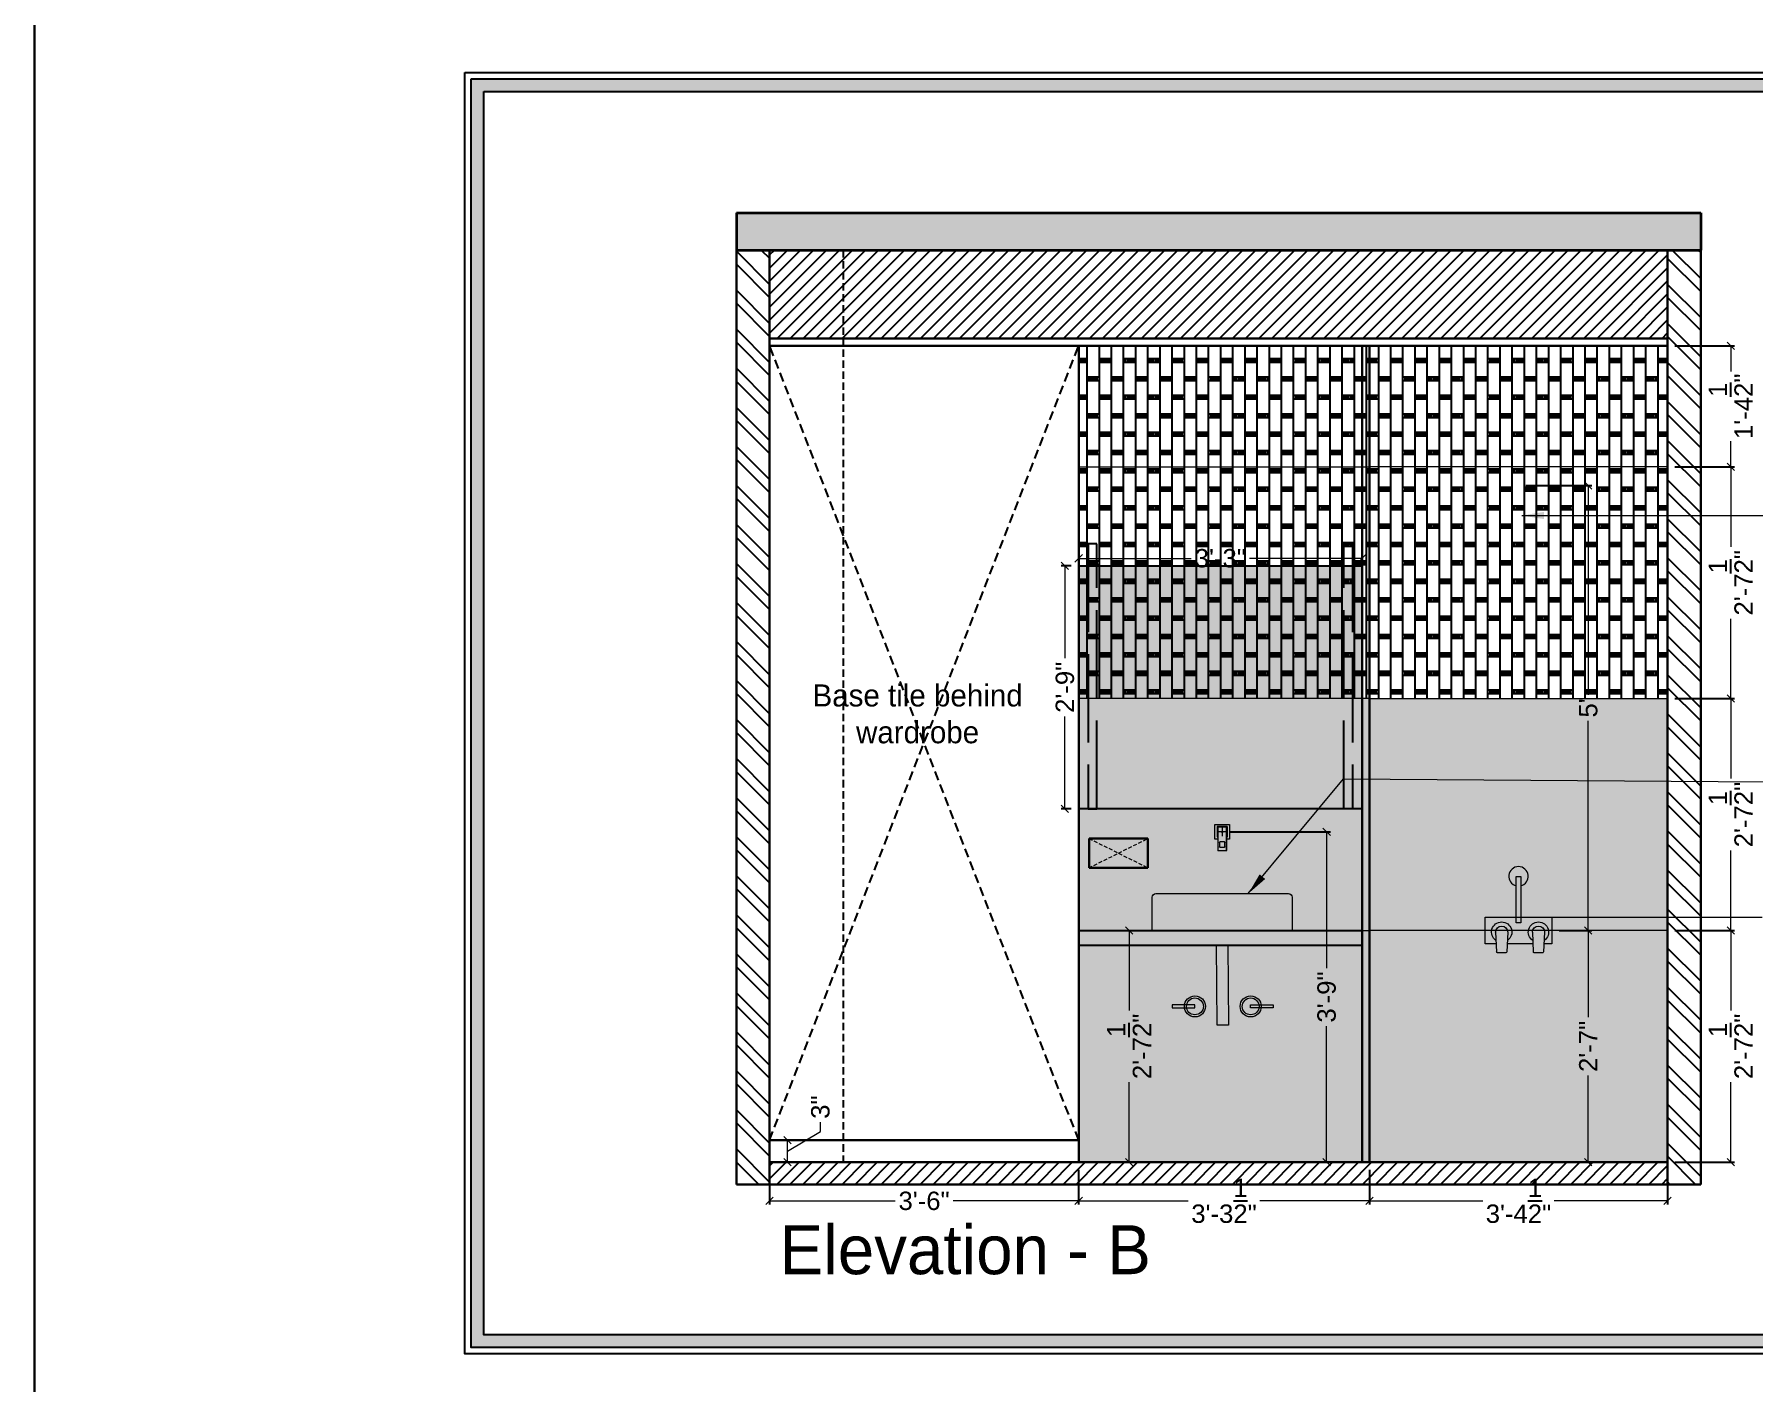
# Model space of a CAD drawing. Header units: millimetres. Extents: x 56222 to 3066687, y -650199 to -121287.
# Drawn here: x 150163.9 to 150397.5, y -183425.8 to -183242.7 of the extents above; entities that cross this region are included whole.
import ezdxf

# ---------------------------------------------------------------- set-up
doc = ezdxf.new("R2010")
doc.units = ezdxf.units.MM
doc.header["$MEASUREMENT"] = 0
doc.header["$PDMODE"] = 35
for name, pattern in [('ACAD_ISO02W100', [15, 12, -3]), ('DASHED', [0.75, 0.5, -0.25]), ('DASHED2', [0.375, 0.25, -0.125]), ('DASHEDX2', [1.5, 1, -0.5])]:
    doc.linetypes.add(name, pattern=pattern)
doc.layers.get('Defpoints').update_dxf_attribs({"color": 220})
doc.layers.add('AR HATCH-7', color=7, linetype='Continuous')
doc.layers.add('str coll', color=6, linetype='Continuous')
for name, color, linetype, lineweight in [('dim05', 1, 'Continuous', 13), ('Flooring', 253, 'Continuous', 30), ('FUR', 250, 'Continuous', 0), ('FURNITURE', 32, 'Continuous', 9), ('HACHA', 253, 'Continuous', 5), ('INT-MISCELLENOUS', 250, 'Continuous', 0), ('NAME PLATE', 7, 'Continuous', 25), ('sec. mark', 5, 'Continuous', 25), ('SECOND FLOOR ( PLine )', 7, 'Continuous', 30), ('UTILITY', 48, 'Continuous', 9), ('wall', 7, 'Continuous', 30), ('XX~SLAB ( BEAM )~ ( DIM )', 7, 'Continuous', 9), ('XX~STR BEAM', 5, 'ACAD_ISO02W100', 9)]:
    doc.layers.add(name, color=color, linetype=linetype, lineweight=lineweight)
doc.layers.add('hatch', color=253, linetype='Continuous', lineweight=0, transparency=0.4)
doc.styles.add('Arial', font='arial.ttf')
doc.styles.add('DATE', font='swissc.ttf', dxfattribs={"height": 6.75})
doc.styles.get("Standard").update_dxf_attribs({"font": 'arial.ttf', "height": 6})
doc.dimstyles.new('ISO-25', dxfattribs={"dimtxt": 2.5, "dimasz": 1, "dimexe": 0.5, "dimexo": 1, "dimtad": 0, "dimdec": 1, "dimlunit": 4, "dimtxsty": 'Standard', "dimblk": 'OBLIQUE', "dimcen": 2.5, "dimclrd": 1, "dimclre": 1, "dimclrt": 5, "dimadec": 0, "dimazin": 0, "dimtfac": 1, "dimtdec": 1, "dimtmove": 0, "dimatfit": 3, "dimfxl": 1, "dimlwd": -1, "dimarcsym": 0})
pattern_1 = [(135, (1033.0866, 1866.2617), (-2.65165043, -2.65165043), []), (135, (1033.0866, 1868.0294), (-2.65165043, -2.65165043), [])]
pattern_2 = [(45, (1033.0866, 1866.2617), (-0.8838834765, 0.8838834765), [])]

# ---------------------------------------------------------------- blocks, each defined once
blk = doc.blocks.new('28')
at = {"layer": 'INT-MISCELLENOUS'}
for p, q in [((2733.9, 15158.2), (2733.9, 15225.2)), ((2734.4, 15225.7), (2801.4, 15225.7)), ((2744.3, 15214.9), (2744.3, 15168.6)), ((2744.3, 15213.6), (2744.3, 15169.9)), ((2744.5, 15213.6), (2744.5, 15169.9)), ((2791.1, 15215.4), (2744.8, 15215.4)), ((2746.2, 15213), (2745, 15190.5)), ((2745, 15190.5), (2745, 15169.3)), ((2745.5, 15168.8), (2745.5, 15168.8)), ((2745.5, 15168.8), (2747.3, 15168.8)), ((2789.8, 15215.3), (2746.1, 15215.3)), ((2789.8, 15215.1), (2746.1, 15215.1)), ((2746.1, 15168.3), (2747.3, 15168.3)), ((2746.1, 15168.1), (2747.3, 15168.1)), ((2746.2, 15213), (2747.5, 15211.6)), ((2789.1, 15213.5), (2746.7, 15213.5)), ((2747.5, 15211.6), (2747.5, 15104.8)), ((2787.9, 15191.7), (2747.9, 15191.7)), ((2762.9, 15191.7), (2772.9, 15191.7)), ((2767.9, 15211.7), (2767.9, 15171.7)), ((2788.3, 15211.6), (2789.6, 15213)), ((2788.3, 15104.8), (2788.3, 15211.6)), ((2788.6, 15168.8), (2790.4, 15168.8)), ((2788.6, 15168.3), (2789.8, 15168.3)), ((2788.6, 15168.1), (2791.1, 15168.1)), ((2788.6, 15168.1), (2789.8, 15168.1)), ((2790.9, 15190.5), (2789.6, 15213)), ((2790.4, 15168.8), (2790.4, 15168.8)), ((2790.9, 15169.3), (2790.9, 15190.5)), ((2791.3, 15169.9), (2791.3, 15213.6)), ((2791.5, 15169.9), (2791.5, 15213.6)), ((2791.6, 15168.6), (2791.6, 15214.9)), ((2801.9, 15225.2), (2801.9, 15158.2)), ((2747.3, 15157.7), (2734.4, 15157.7)), ((2747.3, 15166.5), (2747.3, 15104.8)), ((2748, 15104.3), (2747.8, 15104.3)), ((2787.8, 15104.3), (2748, 15104.3)), ((2755.7, 15142.8), (2755.7, 15122.3)), ((2778.2, 15144.8), (2757.7, 15144.8)), ((2757.7, 15120.3), (2778.2, 15120.3)), ((2780.2, 15122.3), (2780.2, 15142.8)), ((2788, 15104.3), (2787.8, 15104.3)), ((2788.5, 15104.8), (2788.5, 15166.5)), ((2801.4, 15157.7), (2788.5, 15157.7))]:
    blk.add_line(p, q, dxfattribs=at)
for centre, radius, start, end in [((2734.4, 15225.2), 0.5, 90, 180), ((2744.8, 15214.9), 0.5, 90, 180), ((2746.1, 15213.6), 1.75, 90, 180), ((2746.1, 15169.9), 1.75, 180, 270), ((2744.8, 15168.6), 0.5, 180, 270), ((2746.1, 15213.6), 1.54, 90, 180), ((2746.1, 15169.9), 1.54, 180, 270), ((2745.5, 15190.5), 0.5, 176.87092, 180.00007), ((2745.5, 15169.3), 0.5, 180.00007, 270), ((2746.7, 15213), 0.5, 90, 176.87092), ((2789.1, 15213), 0.5, 3.12908, 90), ((2789.8, 15213.6), 1.75, 0, 90), ((2789.8, 15213.6), 1.54, 0, 90), ((2789.8, 15169.9), 1.75, 270, 0), ((2789.8, 15169.9), 1.54, 270, 0), ((2790.4, 15169.3), 0.5, 270, 359.99993), ((2790.4, 15190.5), 0.5, 0, 3.12908), ((2791.1, 15214.9), 0.5, 0, 90), ((2791.1, 15168.6), 0.5, 270, 0), ((2801.4, 15225.2), 0.5, 0, 90), ((2734.4, 15158.2), 0.5, 180, 270), ((2747.8, 15104.8), 0.5, 180, 270), ((2788, 15104.8), 0.5, 270, 0), ((2801.4, 15158.2), 0.5, 270, 0)]:
    blk.add_arc(centre, radius, start, end, dxfattribs=at)
blk.add_ellipse((2788.9, 15166.5), major_axis=(0, -3.5), ratio=0.087489, start_param=4.267199, end_param=4.712542, dxfattribs=at)
for points, knots in [([(2747.3, 15169.3), (2747.3, 15169.3), (2747.3, 15169.2), (2747.3, 15168.8), (2747.3, 15168.3), (2747.3, 15167.5), (2747.3, 15166.8), (2747.3, 15166.5)], [0.1341546, 0.1341546, 0.1341546, 0.1341546, 0.2729105, 0.4084535, 0.5742392, 0.7712264, 1, 1, 1, 1]), ([(2788.6, 15167.9), (2788.6, 15167.9), (2788.6, 15168.2), (2788.6, 15168.6), (2788.6, 15169), (2788.7, 15169.3), (2788.7, 15169.4), (2788.7, 15169.5)], [0, 0, 0, 0, 0.01693, 0.2332864, 0.4356781, 0.6238469, 0.7791071, 0.7791071, 0.7791071, 0.7791071]), ([(2755.7, 15142.8), (2755.7, 15143.1), (2755.8, 15143.6), (2756.3, 15144.3), (2756.9, 15144.7), (2757.4, 15144.8), (2757.7, 15144.8)], [0, 0, 0, 0, 0.263778, 0.516477, 0.767899, 1, 1, 1, 1]), ([(2757.7, 15120.3), (2757.4, 15120.3), (2756.8, 15120.4), (2756.2, 15120.9), (2755.8, 15121.5), (2755.7, 15122.1), (2755.7, 15122.3)], [0, 0, 0, 0, 0.263778, 0.516477, 0.767899, 1, 1, 1, 1]), ([(2778.2, 15144.8), (2778.4, 15144.8), (2779, 15144.7), (2779.7, 15144.2), (2780.1, 15143.5), (2780.2, 15143), (2780.2, 15142.8)], [0, 0, 0, 0, 0.263778, 0.516477, 0.767899, 1, 1, 1, 1]), ([(2780.2, 15122.3), (2780.2, 15122), (2780.1, 15121.5), (2779.6, 15120.8), (2778.9, 15120.4), (2778.4, 15120.3), (2778.2, 15120.3)], [0, 0, 0, 0, 0.263778, 0.516477, 0.767899, 1, 1, 1, 1])]:
    blk.add_open_spline(points, degree=3, knots=knots, dxfattribs=at)
blk = doc.blocks.new('404COK-E')
for p, q in [((0.82, 0, 1), (0.7, -2.68, 1)), ((-0.82, 0, 1), (-0.7, -2.68, 1)), ((-0.57, -2.8, 1), (0.57, -2.8, 1))]:
    blk.add_line(p, q)
for centre, radius, start, end in [((0, 0, 1), 1.38, 304.096, 235.904), ((0, 0, 1), 0.824, 0, 180), ((-0.57, -2.68, 1), 0.125, 180, 270), ((0.57, -2.68, 1), 0.125, 270, 0)]:
    blk.add_arc(centre, radius, start, end)
blk = doc.blocks.new('_Oblique')
at = {"layer": 'wall', "color": 0, "lineweight": -2}
blk.add_line((-0.5, -0.5), (0.5, 0.5), dxfattribs=at)
blk = doc.blocks.new('*D1372')
at = {"layer": 'Defpoints', "color": 0, "lineweight": 25, "transparency": 16777216}
for p in [(150309.4, -183364.4, -0.13), (150312.63, -183364.4), (150309.4, -183395.9)]:
    blk.add_point(p, dxfattribs=at)
at = {"layer": 'dim05', "color": 1, "linetype": 'Continuous', "lineweight": -2, "transparency": 16777216}
for p, q in [((150310.4, -183364.4), (150313.13, -183364.4)), ((150310.4, -183395.9), (150313.13, -183395.9))]:
    blk.add_line(p, q, dxfattribs=at)
at = {"layer": 'dim05', "color": 1, "linetype": 'Continuous', "transparency": 16777216}
for p, q in [((150312.63, -183364.4), (150312.63, -183375.27)), ((150312.63, -183395.9), (150312.63, -183385.03))]:
    blk.add_line(p, q, dxfattribs=at)
at = {"layer": 'dim05', "color": 1, "transparency": 16777216}
for p, rotation in [((150312.63, -183364.4), 90), ((150312.63, -183395.9), 270)]:
    blk.add_blockref('_Oblique', p, dxfattribs=dict(at, rotation=rotation))
at = {"layer": 'dim05', "color": 5, "lineweight": 25, "transparency": 16777216, "insert": (150312.63, -183380.15), "char_height": 2.5, "attachment_point": 5, "rotation": 90, "style": 'Arial'}
blk.add_mtext('2\'-7{\\H1x;\\S1/2;}"', dxfattribs=at)
blk = doc.blocks.new('*D1373')
at = {"layer": 'Defpoints', "color": 0, "lineweight": 25, "transparency": 16777216}
for p in [(150325.28, -183350.99, -0.13), (150325.53, -183395.9, -0.13), (150339.47, -183395.9)]:
    blk.add_point(p, dxfattribs=at)
at = {"layer": 'dim05', "color": 1, "linetype": 'Continuous', "lineweight": -2, "transparency": 16777216}
for p, q in [((150326.28, -183350.99), (150339.97, -183350.99)), ((150326.53, -183395.9), (150339.97, -183395.9))]:
    blk.add_line(p, q, dxfattribs=at)
at = {"layer": 'dim05', "color": 1, "linetype": 'Continuous', "transparency": 16777216}
for p, q in [((150339.47, -183350.99), (150339.47, -183369.5)), ((150339.47, -183395.9), (150339.47, -183377.39))]:
    blk.add_line(p, q, dxfattribs=at)
at = {"layer": 'dim05', "color": 1, "transparency": 16777216}
for p, rotation in [((150339.47, -183350.99), 90), ((150339.47, -183395.9), 270)]:
    blk.add_blockref('_Oblique', p, dxfattribs=dict(at, rotation=rotation))
at = {"layer": 'dim05', "color": 5, "lineweight": 25, "transparency": 16777216, "insert": (150339.47, -183373.44), "char_height": 2.5, "attachment_point": 5, "rotation": 90, "style": 'Arial'}
blk.add_mtext('3\'-9"', dxfattribs=at)
blk = doc.blocks.new('*D1374')
at = {"layer": 'Defpoints', "color": 0, "lineweight": 25, "transparency": 16777216}
for p in [(150370.06, -183364.4, -0.19), (150370.06, -183395.9, -0.13), (150375.01, -183395.9)]:
    blk.add_point(p, dxfattribs=at)
at = {"layer": 'dim05', "color": 1, "linetype": 'Continuous', "lineweight": -2, "transparency": 16777216}
for p, q in [((150371.06, -183364.4), (150375.51, -183364.4)), ((150371.06, -183395.9), (150375.51, -183395.9))]:
    blk.add_line(p, q, dxfattribs=at)
at = {"layer": 'dim05', "color": 1, "linetype": 'Continuous', "transparency": 16777216}
for p, q in [((150375.01, -183364.4), (150375.01, -183376.18)), ((150375.01, -183395.9), (150375.01, -183384.12))]:
    blk.add_line(p, q, dxfattribs=at)
at = {"layer": 'dim05', "color": 1, "transparency": 16777216}
for p, rotation in [((150375.01, -183364.4), 90), ((150375.01, -183395.9), 270)]:
    blk.add_blockref('_Oblique', p, dxfattribs=dict(at, rotation=rotation))
at = {"layer": 'dim05', "color": 5, "lineweight": 25, "transparency": 16777216, "insert": (150375.01, -183380.15), "char_height": 2.5, "attachment_point": 5, "rotation": 90, "style": 'Arial'}
blk.add_mtext('2\'-7"', dxfattribs=at)
blk = doc.blocks.new('*D1375')
at = {"layer": 'Defpoints', "color": 0, "lineweight": 25, "transparency": 16777216}
for p in [(150365.53, -183303.94, -0.19), (150375.01, -183303.94), (150370.06, -183364.4, -0.19)]:
    blk.add_point(p, dxfattribs=at)
at = {"layer": 'dim05', "color": 1, "linetype": 'Continuous', "lineweight": -2, "transparency": 16777216}
for p, q in [((150366.53, -183303.94), (150375.51, -183303.94)), ((150371.06, -183364.4), (150375.51, -183364.4))]:
    blk.add_line(p, q, dxfattribs=at)
at = {"layer": 'dim05', "color": 1, "linetype": 'Continuous', "transparency": 16777216}
for p, q in [((150375.01, -183303.94), (150375.01, -183332.39)), ((150375.01, -183364.4), (150375.01, -183335.94))]:
    blk.add_line(p, q, dxfattribs=at)
at = {"layer": 'dim05', "color": 1, "transparency": 16777216}
for p, rotation in [((150375.01, -183303.94), 90), ((150375.01, -183364.4), 270)]:
    blk.add_blockref('_Oblique', p, dxfattribs=dict(at, rotation=rotation))
at = {"layer": 'dim05', "color": 5, "lineweight": 25, "transparency": 16777216, "insert": (150375.01, -183334.17), "char_height": 2.5, "attachment_point": 5, "rotation": 90, "style": 'Arial'}
blk.add_mtext("5'", dxfattribs=at)
blk = doc.blocks.new('*D1376')
at = {"layer": 'Defpoints', "color": 0, "lineweight": 25, "transparency": 16777216}
for p in [(150263.78, -183395.9), (150305.78, -183395.9, -0.13), (150305.78, -183401.15)]:
    blk.add_point(p, dxfattribs=at)
at = {"layer": 'dim05', "color": 1, "linetype": 'Continuous', "lineweight": -2, "transparency": 16777216}
for p, q in [((150263.78, -183396.9), (150263.78, -183401.65)), ((150305.78, -183396.9), (150305.78, -183401.65))]:
    blk.add_line(p, q, dxfattribs=at)
at = {"layer": 'dim05', "color": 1, "linetype": 'Continuous', "transparency": 16777216}
for p, q in [((150263.78, -183401.15), (150280.83, -183401.15)), ((150305.78, -183401.15), (150288.73, -183401.15))]:
    blk.add_line(p, q, dxfattribs=at)
at = {"layer": 'dim05', "color": 1, "transparency": 16777216, "rotation": 180}
blk.add_blockref('_Oblique', (150263.78, -183401.15), dxfattribs=at)
at = {"layer": 'dim05', "color": 1, "transparency": 16777216}
blk.add_blockref('_Oblique', (150305.78, -183401.15), dxfattribs=at)
at = {"layer": 'dim05', "color": 5, "lineweight": 25, "transparency": 16777216, "insert": (150284.78, -183401.15), "char_height": 2.5, "attachment_point": 5, "style": 'Arial'}
blk.add_mtext('3\'-6"', dxfattribs=at)
blk = doc.blocks.new('*D1377')
at = {"layer": 'Defpoints', "color": 0, "lineweight": 25, "transparency": 16777216}
for p in [(150305.78, -183395.9, -0.13), (150345.28, -183395.9, -0.13), (150345.28, -183401.15)]:
    blk.add_point(p, dxfattribs=at)
at = {"layer": 'dim05', "color": 1, "linetype": 'Continuous', "lineweight": -2, "transparency": 16777216}
for p, q in [((150305.78, -183396.9), (150305.78, -183401.65)), ((150345.28, -183396.9), (150345.28, -183401.65))]:
    blk.add_line(p, q, dxfattribs=at)
at = {"layer": 'dim05', "color": 1, "linetype": 'Continuous', "transparency": 16777216}
for p, q in [((150305.78, -183401.15), (150320.67, -183401.15)), ((150345.28, -183401.15), (150330.39, -183401.15))]:
    blk.add_line(p, q, dxfattribs=at)
at = {"layer": 'dim05', "color": 1, "transparency": 16777216, "rotation": 180}
blk.add_blockref('_Oblique', (150305.78, -183401.15), dxfattribs=at)
at = {"layer": 'dim05', "color": 1, "transparency": 16777216}
blk.add_blockref('_Oblique', (150345.28, -183401.15), dxfattribs=at)
at = {"layer": 'dim05', "color": 5, "lineweight": 25, "transparency": 16777216, "insert": (150325.53, -183401.15), "char_height": 2.5, "attachment_point": 5, "style": 'Arial'}
blk.add_mtext('3\'-3{\\H1x;\\S1/2;}"', dxfattribs=at)
blk = doc.blocks.new('*D1367')
at = {"layer": 'Defpoints', "color": 0, "lineweight": 25, "transparency": 16777216}
for p in [(150345.28, -183395.9, -0.13), (150385.78, -183395.9, -0.25), (150385.78, -183401.15)]:
    blk.add_point(p, dxfattribs=at)
at = {"layer": 'dim05', "color": 1, "linetype": 'Continuous', "lineweight": -2, "transparency": 16777216}
for p, q in [((150345.28, -183396.9), (150345.28, -183401.65)), ((150385.78, -183396.9), (150385.78, -183401.65))]:
    blk.add_line(p, q, dxfattribs=at)
at = {"layer": 'dim05', "color": 1, "linetype": 'Continuous', "transparency": 16777216}
for p, q in [((150345.28, -183401.15), (150360.67, -183401.15)), ((150385.78, -183401.15), (150370.39, -183401.15))]:
    blk.add_line(p, q, dxfattribs=at)
at = {"layer": 'dim05', "color": 1, "transparency": 16777216, "rotation": 180}
blk.add_blockref('_Oblique', (150345.28, -183401.15), dxfattribs=at)
at = {"layer": 'dim05', "color": 1, "transparency": 16777216}
blk.add_blockref('_Oblique', (150385.78, -183401.15), dxfattribs=at)
at = {"layer": 'dim05', "color": 5, "lineweight": 25, "transparency": 16777216, "insert": (150365.53, -183401.15), "char_height": 2.5, "attachment_point": 5, "style": 'Arial'}
blk.add_mtext('3\'-4{\\H1x;\\S1/2;}"', dxfattribs=at)
blk = doc.blocks.new('*D1368')
at = {"layer": 'Defpoints', "color": 0, "lineweight": 25, "transparency": 16777216}
for p in [(150385.78, -183364.4, -0.13), (150394.36, -183364.4), (150385.78, -183395.9)]:
    blk.add_point(p, dxfattribs=at)
at = {"layer": 'dim05', "color": 1, "linetype": 'Continuous', "lineweight": -2, "transparency": 16777216}
for p, q in [((150386.78, -183364.4), (150394.86, -183364.4)), ((150386.78, -183395.9), (150394.86, -183395.9))]:
    blk.add_line(p, q, dxfattribs=at)
at = {"layer": 'dim05', "color": 1, "linetype": 'Continuous', "transparency": 16777216}
for p, q in [((150394.36, -183364.4), (150394.36, -183375.27)), ((150394.36, -183395.9), (150394.36, -183385.03))]:
    blk.add_line(p, q, dxfattribs=at)
at = {"layer": 'dim05', "color": 1, "transparency": 16777216}
for p, rotation in [((150394.36, -183364.4), 90), ((150394.36, -183395.9), 270)]:
    blk.add_blockref('_Oblique', p, dxfattribs=dict(at, rotation=rotation))
at = {"layer": 'dim05', "color": 5, "lineweight": 25, "transparency": 16777216, "insert": (150394.36, -183380.15), "char_height": 2.5, "attachment_point": 5, "rotation": 90, "style": 'Arial'}
blk.add_mtext('2\'-7{\\H1x;\\S1/2;}"', dxfattribs=at)
blk = doc.blocks.new('*D1369')
at = {"layer": 'Defpoints', "color": 0, "lineweight": 25, "transparency": 16777216}
for p in [(150385.78, -183332.9, -0.13), (150394.36, -183332.9), (150385.78, -183364.4)]:
    blk.add_point(p, dxfattribs=at)
at = {"layer": 'dim05', "color": 1, "linetype": 'Continuous', "lineweight": -2, "transparency": 16777216}
for p, q in [((150386.78, -183332.9), (150394.86, -183332.9)), ((150386.78, -183364.4), (150394.86, -183364.4))]:
    blk.add_line(p, q, dxfattribs=at)
at = {"layer": 'dim05', "color": 1, "linetype": 'Continuous', "transparency": 16777216}
for p, q in [((150394.36, -183332.9), (150394.36, -183343.77)), ((150394.36, -183364.4), (150394.36, -183353.53))]:
    blk.add_line(p, q, dxfattribs=at)
at = {"layer": 'dim05', "color": 1, "transparency": 16777216}
for p, rotation in [((150394.36, -183332.9), 90), ((150394.36, -183364.4), 270)]:
    blk.add_blockref('_Oblique', p, dxfattribs=dict(at, rotation=rotation))
at = {"layer": 'dim05', "color": 5, "lineweight": 25, "transparency": 16777216, "insert": (150394.36, -183348.65), "char_height": 2.5, "attachment_point": 5, "rotation": 90, "style": 'Arial'}
blk.add_mtext('2\'-7{\\H1x;\\S1/2;}"', dxfattribs=at)
blk = doc.blocks.new('*D1370')
at = {"layer": 'Defpoints', "color": 0, "lineweight": 25, "transparency": 16777216}
for p in [(150385.78, -183301.41, -0.13), (150394.36, -183301.41), (150385.78, -183332.9)]:
    blk.add_point(p, dxfattribs=at)
at = {"layer": 'dim05', "color": 1, "linetype": 'Continuous', "lineweight": -2, "transparency": 16777216}
for p, q in [((150386.78, -183301.41), (150394.86, -183301.41)), ((150386.78, -183332.9), (150394.86, -183332.9))]:
    blk.add_line(p, q, dxfattribs=at)
at = {"layer": 'dim05', "color": 1, "linetype": 'Continuous', "transparency": 16777216}
for p, q in [((150394.36, -183301.41), (150394.36, -183312.27)), ((150394.36, -183332.9), (150394.36, -183322.04))]:
    blk.add_line(p, q, dxfattribs=at)
at = {"layer": 'dim05', "color": 1, "transparency": 16777216}
for p, rotation in [((150394.36, -183301.41), 90), ((150394.36, -183332.9), 270)]:
    blk.add_blockref('_Oblique', p, dxfattribs=dict(at, rotation=rotation))
at = {"layer": 'dim05', "color": 5, "lineweight": 25, "transparency": 16777216, "insert": (150394.36, -183317.16), "char_height": 2.5, "attachment_point": 5, "rotation": 90, "style": 'Arial'}
blk.add_mtext('2\'-7{\\H1x;\\S1/2;}"', dxfattribs=at)
blk = doc.blocks.new('*D1371')
at = {"layer": 'Defpoints', "color": 0, "lineweight": 25, "transparency": 16777216}
for p in [(150385.78, -183284.96), (150394.36, -183284.96), (150385.78, -183301.41)]:
    blk.add_point(p, dxfattribs=at)
at = {"layer": 'dim05', "color": 1, "linetype": 'Continuous', "lineweight": -2, "transparency": 16777216}
for p, q in [((150386.78, -183284.96), (150394.86, -183284.96)), ((150386.78, -183301.41), (150394.86, -183301.41))]:
    blk.add_line(p, q, dxfattribs=at)
at = {"layer": 'dim05', "color": 1, "linetype": 'Continuous', "transparency": 16777216}
for p, q in [((150394.36, -183284.96), (150394.36, -183288.44)), ((150394.36, -183301.41), (150394.36, -183297.92))]:
    blk.add_line(p, q, dxfattribs=at)
at = {"layer": 'dim05', "color": 1, "transparency": 16777216}
for p, rotation in [((150394.36, -183284.96), 90), ((150394.36, -183301.41), 270)]:
    blk.add_blockref('_Oblique', p, dxfattribs=dict(at, rotation=rotation))
at = {"layer": 'dim05', "color": 5, "lineweight": 25, "transparency": 16777216, "insert": (150394.36, -183293.18), "char_height": 2.5, "attachment_point": 5, "rotation": 90, "style": 'Arial'}
blk.add_mtext('1\'-4{\\H1x;\\S1/2;}"', dxfattribs=at)
blk = doc.blocks.new('*D1378')
at = {"layer": 'Defpoints', "color": 0, "lineweight": 25, "transparency": 16777216}
for p in [(150263.78, -183392.9), (150266.23, -183392.9), (150263.78, -183395.9)]:
    blk.add_point(p, dxfattribs=at)
at = {"layer": 'dim05', "color": 1, "linetype": 'Continuous', "transparency": 16777216}
for p, q in [((150270.7, -183391.71), (150270.7, -183390.46)), ((150266.23, -183394.4), (150270.7, -183391.71)), ((150266.23, -183395.9), (150266.23, -183392.9))]:
    blk.add_line(p, q, dxfattribs=at)
at = {"layer": 'dim05', "color": 1, "linetype": 'Continuous', "lineweight": -2, "transparency": 16777216}
for p, q in [((150264.78, -183392.9), (150266.73, -183392.9)), ((150264.78, -183395.9), (150266.73, -183395.9))]:
    blk.add_line(p, q, dxfattribs=at)
at = {"layer": 'dim05', "color": 1, "transparency": 16777216}
for p, rotation in [((150266.23, -183392.9), 90), ((150266.23, -183395.9), 270)]:
    blk.add_blockref('_Oblique', p, dxfattribs=dict(at, rotation=rotation))
at = {"layer": 'dim05', "color": 5, "lineweight": 25, "transparency": 16777216, "insert": (150270.7, -183388.4), "char_height": 2.5, "attachment_point": 5, "rotation": 90, "style": 'Arial'}
blk.add_mtext('3"', dxfattribs=at)
blk = doc.blocks.new('*D1383')
at = {"layer": 'Defpoints', "color": 0, "lineweight": 25, "transparency": 16777216}
for p in [(150303.92, -183314.86), (150305.78, -183314.86, -0.13), (150305.78, -183347.86, -0.13)]:
    blk.add_point(p, dxfattribs=at)
at = {"layer": 'dim05', "color": 1, "linetype": 'Continuous', "lineweight": -2, "transparency": 16777216}
for p, q in [((150304.78, -183314.86), (150303.42, -183314.86)), ((150304.78, -183347.86), (150303.42, -183347.86))]:
    blk.add_line(p, q, dxfattribs=at)
at = {"layer": 'dim05', "color": 1, "linetype": 'Continuous', "transparency": 16777216}
for p, q in [((150303.92, -183314.86), (150303.92, -183327.39)), ((150303.92, -183347.86), (150303.92, -183335.33))]:
    blk.add_line(p, q, dxfattribs=at)
at = {"layer": 'dim05', "color": 1, "transparency": 16777216}
for p, rotation in [((150303.92, -183314.86), 90), ((150303.92, -183347.86), 270)]:
    blk.add_blockref('_Oblique', p, dxfattribs=dict(at, rotation=rotation))
at = {"layer": 'dim05', "color": 5, "lineweight": 25, "transparency": 16777216, "insert": (150303.92, -183331.36), "char_height": 2.5, "attachment_point": 5, "rotation": 90, "style": 'Arial'}
blk.add_mtext('2\'-9"', dxfattribs=at)
blk = doc.blocks.new('*D1384')
at = {"layer": 'Defpoints', "color": 0, "lineweight": 25, "transparency": 16777216}
for p in [(150305.78, -183311.86), (150344.28, -183311.86, -0.13), (150344.28, -183313.84)]:
    blk.add_point(p, dxfattribs=at)
at = {"layer": 'dim05', "color": 1, "linetype": 'Continuous', "lineweight": -2, "transparency": 16777216}
for p, q in [((150305.78, -183312.86), (150305.78, -183314.34)), ((150344.28, -183312.86), (150344.28, -183314.34))]:
    blk.add_line(p, q, dxfattribs=at)
at = {"layer": 'dim05', "color": 1, "linetype": 'Continuous', "transparency": 16777216}
for p, q in [((150305.78, -183313.84), (150321.08, -183313.84)), ((150344.28, -183313.84), (150328.98, -183313.84))]:
    blk.add_line(p, q, dxfattribs=at)
at = {"layer": 'dim05', "color": 1, "transparency": 16777216, "rotation": 180}
blk.add_blockref('_Oblique', (150305.78, -183313.84), dxfattribs=at)
at = {"layer": 'dim05', "color": 1, "transparency": 16777216}
blk.add_blockref('_Oblique', (150344.28, -183313.84), dxfattribs=at)
at = {"layer": 'dim05', "color": 5, "lineweight": 25, "transparency": 16777216, "insert": (150325.03, -183313.84), "char_height": 2.5, "attachment_point": 5, "style": 'Arial'}
blk.add_mtext('3\'-3"', dxfattribs=at)

msp = doc.modelspace()

# ---------------------------------------------------------------- hatches: boundary and pattern name
at = {"layer": 'AR HATCH-7', "linetype": 'Continuous', "lineweight": 25}
h = msp.add_hatch(color=1, dxfattribs=at)
h.dxf.hatch_style = 1
h.set_gradient(color1=(199, 200, 202), color2=(147, 149, 152), name='INVCYLINDER')
h.paths.add_polyline_path([(150305.782, -183314.862), (150344.282, -183314.862), (150344.282, -183347.861), (150305.782, -183347.861)])
at = {"layer": 'hatch', "linetype": 'Continuous', "lineweight": 25}
h = msp.add_hatch(dxfattribs=at)
h.set_pattern_fill('AR-CONC', color=256, scale=0.5)
h.set_pattern_definition([(50, (1033.0866, 1866.2617), (3.586300913, -0.313760675), [0.375, -4.125]), (355, (1033.0866, 1866.2617), (-0.69375667, 3.76096067), [0.3, -3.3]), (100.4514445, (1033.3854, 1866.2355), (2.892544234, 3.447199955), [0.31870096, -3.50571056]), (46.1842, (1033.0866, 1867.2617), (5.33620665, -0.8275964), [0.5625, -6.1875]), (96.6356355, (1033.5313, 1867.1927), (4.67330973, 4.870593), [0.47805171, -5.2585688]), (351.184164, (1033.0866, 1867.2617), (4.67330973, 4.870593), [0.45, -4.95]), (21, (1033.5866, 1867.0117), (2.98453526, -2.013094453), [0.375, -4.125]), (326, (1033.5866, 1867.0117), (1.21657666, 3.625750225), [0.3, -3.3]), (71.4514447, (1033.8353, 1866.844), (4.201111884, 1.612655764), [0.31870095, -3.50571056]), (37.5, (1033.0866, 1866.2617), (0.0607992766, 1.664469269), [0, -3.26, 0, -3.35, 0, -3.3125]), (7.5, (1033.0866, 1866.2617), (1.315347687, 1.97205856), [0, -1.91, 0, -3.185, 0, -1.2625]), (327.5, (1031.9716, 1866.2617), (2.669112181, -0.112774359), [0, -1.25, 0, -3.9, 0, -5.175]), (317.5, (1031.4716, 1866.2617), (2.915930847, 0.500524912), [0, -1.625, 0, -2.59, 0, -3.675])])
h.paths.add_polyline_path([(150390.282, -183266.895), (150259.282, -183266.895), (150259.282, -183271.955), (150390.282, -183271.955)])
h = msp.add_hatch(dxfattribs=at)
h.set_pattern_fill('ANSI32', color=256, scale=10, angle=90, style=0)
h.set_pattern_definition(pattern_1)
h.paths.add_polyline_path([(150263.782, -183271.955), (150259.282, -183271.955), (150259.282, -183398.895), (150263.782, -183398.895)])
h = msp.add_hatch(dxfattribs=at)
h.set_pattern_fill('ANSI31', color=6, scale=10)
h.set_pattern_definition(pattern_2)
h.paths.add_polyline_path([(150385.782, -183271.955), (150263.782, -183271.955), (150263.782, -183283.955), (150385.782, -183283.955)])
h = msp.add_hatch(dxfattribs=at)
h.set_pattern_fill('ANSI32', color=256, scale=10, angle=90, style=0)
h.set_pattern_definition(pattern_1)
h.paths.add_polyline_path([(150390.282, -183271.955), (150385.782, -183271.955), (150385.782, -183398.895), (150390.282, -183398.895)])
at = {"layer": 'hatch', "linetype": 'Continuous', "lineweight": 25, "true_color": 0xaf7d28}
h = msp.add_hatch(dxfattribs=at)
h.set_pattern_fill('BRSTONE', color=45, scale=5, angle=90)
h.set_pattern_definition([(90, (1033.0866, 1866.2617), (-1.65, 1e-16), []), (180, (1033.0866, 1870.7617), (-1.65, -2.5), [1.65, -1.65]), (180, (1033.0866, 1870.2617), (-1.65, -2.5), [1.65, -1.65]), (90, (1032.8116, 1870.7617), (-1.65, 2.5), [-4.5, 0.5]), (90, (1032.5366, 1870.7617), (-1.65, 2.5), [-4.5, 0.5]), (90, (1032.2616, 1870.7617), (-1.65, 2.5), [-4.5, 0.5]), (90, (1031.9866, 1870.7617), (-1.65, 2.5), [-4.5, 0.5]), (90, (1031.7116, 1870.7617), (-1.65, 2.5), [-4.5, 0.5])])
h.paths.add_polyline_path([(150385.782, -183301.407), (150345.282, -183301.407), (150345.282, -183332.903), (150385.782, -183332.903)])
h.paths.add_polyline_path([(150345.282, -183301.407), (150305.782, -183301.407), (150305.782, -183332.903), (150345.282, -183332.903)])
h.paths.add_polyline_path([(150345.282, -183284.955), (150305.782, -183284.955), (150305.782, -183301.407), (150345.282, -183301.407)])
h.paths.add_polyline_path([(150385.782, -183284.955), (150345.282, -183284.955), (150345.282, -183301.407), (150385.782, -183301.407)])
at = {"layer": 'hatch', "linetype": 'Continuous', "lineweight": 25, "true_color": 0xc7c8ca}
h = msp.add_hatch(dxfattribs=at)
h.set_pattern_fill('AR-CONC', color=9, scale=0.1, angle=90)
h.set_pattern_definition([(140, (1033.0866, 1866.2617), (0.062752135, 0.7172601826), [0.075, -0.825]), (85, (1033.0866, 1866.2617), (-0.7521921337, -0.1387513336), [0.06, -0.66]), (190.45144446, (1033.0918, 1866.32145), (-0.689439991, 0.5785088467), [0.063740192, -0.701142112]), (136.1842, (1032.8866, 1866.2617), (0.1655192808, 1.0672413307), [0.1125, -1.2375]), (186.6356355, (1032.9004, 1866.3506), (-0.974118601, 0.9346619457), [0.095610342, -1.05171376]), (81.184164, (1032.8866, 1866.2617), (-0.9741186003, 0.934661945), [0.09, -0.990000001]), (111, (1032.9366, 1866.3617), (0.4026188907, 0.5969070521), [0.075, -0.825]), (56, (1032.9366, 1866.3617), (-0.725150045, 0.243315332), [0.06, -0.66]), (161.45144474, (1032.97014, 1866.4114), (-0.3225311528, 0.8402223767), [0.06374019, -0.701142112]), (127.5, (1033.0866, 1866.26168), (-0.33289385383, 0.01215985532), [0, -0.652, 0, -0.67, 0, -0.6625]), (97.5, (1033.0866, 1866.26168), (-0.3944117119, 0.26306953744), [0, -0.382, 0, -0.637, 0, -0.2525]), (57.5, (1033.0866, 1866.03868), (0.02255487173, 0.53382243617), [0, -0.25, 0, -0.78, 0, -1.035]), (47.5, (1033.0866, 1865.9387), (-0.1001049823, 0.5831861693), [0, -0.325, 0, -0.518, 0, -0.735])])
h.paths.add_polyline_path([(150345.282, -183364.399), (150305.782, -183364.399), (150305.782, -183395.895), (150345.282, -183395.895)])
h.paths.add_polyline_path([(150385.782, -183364.399), (150345.282, -183364.399), (150345.282, -183395.895), (150385.782, -183395.895)])
h.paths.add_polyline_path([(150385.782, -183332.903), (150345.282, -183332.903), (150345.282, -183364.399), (150385.782, -183364.399)])
h.paths.add_polyline_path([(150345.282, -183332.903), (150305.782, -183332.903), (150305.782, -183364.399), (150345.282, -183364.399)])
at = {"layer": 'hatch', "linetype": 'Continuous', "lineweight": 25}
h = msp.add_hatch(dxfattribs=at)
h.set_pattern_fill('ANSI31', color=256, scale=10, style=0)
h.set_pattern_definition(pattern_2)
h.paths.add_polyline_path([(150385.782, -183395.895), (150345.282, -183395.895), (150305.782, -183395.895), (150263.782, -183395.895), (150263.782, -183398.895), (150385.782, -183398.895)])
at = {"layer": 'NAME PLATE', "true_color": 0xd39e00}
h = msp.add_hatch(color=42, dxfattribs=at)
h.paths.add_polyline_path([(150223.231, -183248.712), (150223.231, -183421.074), (150468.106, -183421.074), (150468.106, -183248.712)])
h.paths.add_polyline_path([(150224.95, -183250.431), (150466.387, -183250.431), (150466.387, -183419.355), (150224.95, -183419.355)], flags=16)

# ---------------------------------------------------------------- linework, layer by layer
at = {"color": 6, "lineweight": 30}
for p, q in [((150263.782, -183283.955, 0.126), (150385.782, -183283.955, 0.126)), ((150263.782, -183284.955, 0.126), (150385.782, -183284.955, 0.126))]:
    msp.add_line(p, q, dxfattribs=at)
at = {"layer": 'dim05', "color": 1, "lineweight": 35}
for p, q in [((150259.282, -183266.895, 0.188), (150390.282, -183266.895, 0.188)), ((150259.282, -183266.895, 0.188), (150259.282, -183271.955, 0.188)), ((150390.282, -183266.895, -0.063), (150390.282, -183271.955, -0.063)), ((150259.282, -183271.955, 0.188), (150390.282, -183271.955, 0.188))]:
    msp.add_line(p, q, dxfattribs=at)
at = {"layer": 'dim05', "color": 3, "linetype": 'ACAD_ISO02W100', "lineweight": 25, "elevation": 0.063}
for points in [[(150308.271, -183311.862), (150307.088, -183311.862), (150307.088, -183347.861), (150308.271, -183347.861)], [(150341.792, -183311.862), (150342.975, -183311.862), (150342.975, -183347.861), (150341.792, -183347.861)]]:
    msp.add_lwpolyline(points, close=True, dxfattribs=at)
at = {"layer": 'dim05', "color": 1, "linetype": 'Continuous', "lineweight": 25, "elevation": 0.063}
msp.add_lwpolyline([(150305.782, -183314.862), (150344.282, -183314.862), (150344.282, -183347.861), (150305.782, -183347.861)], close=True, dxfattribs=at)
at = {"layer": 'Flooring', "ltscale": 4}
msp.add_line((150263.782, -183395.895, 0.188), (150385.782, -183395.895, 0.188), dxfattribs=at)
at = {"layer": 'FURNITURE', "lineweight": 30}
for p, q in [((150305.782, -183395.895, 0.063), (150305.782, -183284.955, 0.063)), ((150305.782, -183392.895, 0.188), (150263.782, -183392.895, 0.188))]:
    msp.add_line(p, q, dxfattribs=at)
at = {"layer": 'FURNITURE', "color": 8, "elevation": 0.063}
for points in [[(150345.282, -183301.407), (150345.282, -183284.955), (150305.782, -183284.955), (150305.782, -183301.407)], [(150345.282, -183301.407), (150345.282, -183284.955), (150385.782, -183284.955), (150385.782, -183301.407)], [(150345.282, -183301.407), (150345.282, -183332.903), (150305.782, -183332.903), (150305.782, -183301.407)], [(150345.282, -183301.407), (150345.282, -183332.903), (150385.782, -183332.903), (150385.782, -183301.407)], [(150345.282, -183364.399), (150345.282, -183332.903), (150305.782, -183332.903), (150305.782, -183364.399)], [(150345.282, -183364.399), (150345.282, -183332.903), (150385.782, -183332.903), (150385.782, -183364.399)], [(150345.282, -183364.399), (150345.282, -183395.895), (150305.782, -183395.895), (150305.782, -183364.399)], [(150345.282, -183364.399), (150345.282, -183395.895), (150385.782, -183395.895), (150385.782, -183364.399)]]:
    msp.add_lwpolyline(points, close=True, dxfattribs=at)
at = {"layer": 'HACHA', "color": 5, "lineweight": 30}
for p, q in [((150344.282, -183395.895, 0.063), (150344.282, -183284.955, 0.063)), ((150345.282, -183395.895, 0.063), (150345.282, -183284.955, 0.063))]:
    msp.add_line(p, q, dxfattribs=at)
at = {"layer": 'NAME PLATE', "color": 42, "true_color": 0xd39e00, "elevation": 0.188}
for points in [[(150222.372, -183247.853), (150468.965, -183247.853), (150468.965, -183421.933), (150222.372, -183421.933)], [(150223.231, -183248.712), (150468.106, -183248.712), (150468.106, -183421.074), (150223.231, -183421.074)], [(150224.95, -183250.431), (150466.387, -183250.431), (150466.387, -183419.355), (150224.95, -183419.355)]]:
    msp.add_lwpolyline(points, close=True, dxfattribs=at)
at = {"layer": 'SECOND FLOOR ( PLine )', "color": 1, "linetype": 'DASHEDX2', "lineweight": 25}
msp.add_line((150273.782, -183271.955, 0.063), (150273.782, -183395.895, 0.188), dxfattribs=at)
at = {"layer": 'str coll', "color": 252, "lineweight": 5, "true_color": 0x939598, "elevation": 0.063}
for points in [[(150324.526, -183366.399), (150326.037, -183366.399), (150326.115, -183377.283), (150324.604, -183377.283)], [(150321.575, -183374.514), (150318.499, -183374.514), (150318.499, -183374.923), (150321.575, -183374.923)], [(150329.144, -183374.514), (150332.22, -183374.514), (150332.22, -183374.923), (150329.144, -183374.923)]]:
    msp.add_lwpolyline(points, close=True, dxfattribs=at)
at = {"layer": 'str coll', "color": 252, "lineweight": 5, "true_color": 0x939598}
for centre, radius in [((150321.575, -183374.718, 0.063), 1.429), ((150321.575, -183374.718, 0.063), 1.143), ((150329.144, -183374.718, 0.063), 1.429), ((150329.144, -183374.718, 0.063), 1.143)]:
    msp.add_circle(centre, radius, dxfattribs=at)
at = {"layer": 'UTILITY', "ltscale": 3}
msp.add_lwpolyline([(150365.231, -183357.047), (150365.832, -183357.047), (150365.832, -183363.38), (150365.231, -183363.38)], close=True, dxfattribs=at)
at = {"layer": 'UTILITY', "ltscale": 3, "elevation": 0.063}
msp.add_lwpolyline([(150334.798, -183364.399), (150315.765, -183364.399), (150315.765, -183359.897, -0.4142136), (150316.265, -183359.397), (150334.298, -183359.397, -0.4142136), (150334.798, -183359.897)], format="xyb", close=True, dxfattribs=at)
at = {"layer": 'UTILITY', "ltscale": 3}
msp.add_lwpolyline([(150362.497, -183366.206), (150360.999, -183366.206), (150360.999, -183362.592), (150370.064, -183362.592), (150370.064, -183366.206), (150368.998, -183366.206)], dxfattribs=at)
at = {"layer": 'UTILITY', "ltscale": 3, "elevation": 0.5}
msp.add_lwpolyline([(150367.497, -183366.206), (150363.998, -183366.206)], dxfattribs=at)
at = {"layer": 'UTILITY', "ltscale": 3}
msp.add_arc((150365.532, -183357.047), 1.322, 283.15447, 256.84553, dxfattribs=at)
at = {"layer": 'wall', "lineweight": 30}
for p, q in [((150259.282, -183271.955, 0.063), (150259.282, -183398.895, 0.063)), ((150263.782, -183271.955, 0.063), (150263.782, -183398.895, 0.063)), ((150385.782, -183271.955, -0.063), (150385.782, -183398.895, -0.063)), ((150390.282, -183271.955, -0.063), (150390.282, -183398.895, -0.063)), ((150259.282, -183398.895, 0.188), (150390.282, -183398.895, 0.188))]:
    msp.add_line(p, q, dxfattribs=at)
at = {"layer": 'wall', "color": 18, "lineweight": 25, "true_color": 0x000000}
for p, q in [((150305.782, -183364.399, 0.063), (150344.282, -183364.399, 0.063)), ((150305.782, -183366.399, 0.063), (150344.282, -183366.399, 0.063))]:
    msp.add_line(p, q, dxfattribs=at)
at = {"layer": 'XX~SLAB ( BEAM )~ ( DIM )', "color": 27, "linetype": 'DASHED2', "lineweight": 25, "ltscale": 5, "true_color": 0x7d5120}
for p, q in [((150263.782, -183392.895, 0.188), (150305.782, -183284.955, 0.063)), ((150305.782, -183392.895, 0.063), (150263.782, -183284.955, 0.126))]:
    msp.add_line(p, q, dxfattribs=at)
at = {"layer": 'XX~SLAB ( BEAM )~ ( DIM )', "color": 242, "linetype": 'DASHED', "true_color": 0xcd2027}
for p, q in [((150307.188, -183351.895, 0.188), (150315.188, -183355.895, 0.188)), ((150307.188, -183355.895, 0.188), (150315.188, -183351.895, 0.188))]:
    msp.add_line(p, q, dxfattribs=at)
at = {"layer": 'XX~SLAB ( BEAM )~ ( DIM )', "color": 85, "lineweight": 30, "true_color": 0x58ba48}
msp.add_lwpolyline([(150163.914, -182450.771), (150514.418, -182450.771), (150514.418, -183657.613), (150163.914, -183657.613)], close=True, dxfattribs=at)
at = {"layer": 'XX~STR BEAM', "lineweight": 30, "elevation": 0.188}
msp.add_lwpolyline([(150307.188, -183355.895), (150307.188, -183351.895), (150315.188, -183351.895), (150315.188, -183355.895)], close=True, dxfattribs=at)

# ---------------------------------------------------------------- block references
at = {"layer": 'INT-MISCELLENOUS', "xscale": 0.02941176470588059, "yscale": 0.02941176470588059, "zscale": 0.02941176470588059}
msp.add_blockref('28', (150243.872, -183797.806, 0.063), dxfattribs=at)
at = {"layer": 'UTILITY', "ltscale": 3, "xscale": -1}
for p in [(150363.247, -183364.627, -1), (150368.247, -183364.627, -1)]:
    msp.add_blockref('404COK-E', p, dxfattribs=at)

# ---------------------------------------------------------------- texts
at = {"layer": 'FUR', "lineweight": 20, "insert": (150264.538, -183330.967, 0.188), "char_height": 3, "attachment_point": 1, "style": 'DATE'}
msp.add_mtext_dynamic_manual_height_columns('\\pxqc;{\\fCentury Gothic|b0|i0|c0|p34;Base tile behind wardrobe}', width=38.72533, gutter_width=1, heights=[0], dxfattribs=at)
at = {"layer": 'sec. mark', "lineweight": 20, "insert": (150255.466, -183404.446, 0.188), "char_height": 6.65451, "attachment_point": 1, "style": 'DATE'}
msp.add_mtext_dynamic_manual_height_columns('\\pxqc;{\\fCentury Gothic|b0|i0|c0|p34;\\C5;Elevation - B}', width=69.80774, gutter_width=1.159, heights=[0], dxfattribs=at)

# ---------------------------------------------------------------- dimensions: what is measured, and where the dimension line sits
at = {"layer": 'dim05', "color": 27, "lineweight": 25, "true_color": 0x7d5120}
for base, p1, p2, override, picture, middle in [((150394.363, -183284.955, 0.063), (150385.782, -183301.407, 0.063), (150385.782, -183284.955, 0.063), {"dimtxsty": 'Arial'}, '*D1371', (150394.363, -183293.181, 0.063)), ((150394.363, -183301.407, 0.063), (150385.782, -183332.903, 0.063), (150385.782, -183301.407, -0.063), {"dimtxsty": 'Arial'}, '*D1370', (150394.363, -183317.155, 0.063)), ((150375.009, -183303.936, 0.188), (150370.064, -183364.399), (150365.532, -183303.936), {"dimdec": 0, "dimtxsty": 'Arial'}, '*D1375', (150375.009, -183334.167, 0.188)), ((150303.919, -183314.862, 0.188), (150305.782, -183347.861, 0.063), (150305.782, -183314.862, 0.063), {"dimdec": 0, "dimtxsty": 'Arial'}, '*D1383', (150303.919, -183331.361, 0.188)), ((150394.363, -183332.903, 0.063), (150385.782, -183364.399, 0.063), (150385.782, -183332.903, -0.063), {"dimtxsty": 'Arial'}, '*D1369', (150394.363, -183348.651, 0.063)), ((150339.471, -183395.895, 0.188), (150325.282, -183350.99, 0.063), (150325.532, -183395.895, 0.063), {"dimtxsty": 'Arial'}, '*D1373', (150339.471, -183373.443, 0.188)), ((150312.632, -183364.399, 0.188), (150309.396, -183395.895, 0.188), (150309.396, -183364.399, 0.063), {"dimtxsty": 'Arial'}, '*D1372', (150312.632, -183380.147, 0.188)), ((150375.009, -183395.895, 0.188), (150370.064, -183364.399), (150370.064, -183395.895, 0.063), {"dimdec": 0, "dimtxsty": 'Arial'}, '*D1374', (150375.009, -183380.147, 0.188)), ((150394.363, -183364.399, 0.188), (150385.782, -183395.895, 0.188), (150385.782, -183364.399, 0.063), {"dimtxsty": 'Arial'}, '*D1368', (150394.363, -183380.147, 0.188))]:
    dim = msp.add_linear_dim(base=base, p1=p1, p2=p2, angle=90, dimstyle='ISO-25', override=override, dxfattribs=at)
    dim.commit()
    dim.dimension.update_dxf_attribs({"geometry": picture, "text_midpoint": middle})
for base, p1, p2, override, picture, middle in [((150344.281694684, -183313.843519819, 0.18845191), (150305.781694684, -183311.861974061, 0.18845191), (150344.281694684, -183311.861974061, 0.062817303), {"dimdec": 0, "dimtxsty": 'Arial'}, '*D1384', (150325.031694684, -183313.843519819, 0.18845191)), ((150305.782, -183401.155, 0.188), (150263.782, -183395.895, 0.188), (150305.782, -183395.895, 0.063), {"dimtxsty": 'Arial'}, '*D1376', (150284.782, -183401.155, 0.188)), ((150345.282, -183401.155, 0.188), (150305.782, -183395.895, 0.063), (150345.282, -183395.895, 0.063), {"dimtxsty": 'Arial'}, '*D1377', (150325.532, -183401.155, 0.188)), ((150385.782, -183401.155, 0.188), (150345.282, -183395.895, 0.063), (150385.782, -183395.895, -0.063), {"dimtxsty": 'Arial'}, '*D1367', (150365.532, -183401.155, 0.188))]:
    dim = msp.add_linear_dim(base=base, p1=p1, p2=p2, dimstyle='ISO-25', override=override, dxfattribs=at)
    dim.commit()
    dim.dimension.update_dxf_attribs({"geometry": picture, "text_midpoint": middle})
dim = msp.add_linear_dim(base=(150266.229, -183392.895, 0.188), p1=(150263.782, -183395.895, 0.188), p2=(150263.782, -183392.895, 0.188), angle=90, dimstyle='ISO-25', override={"dimtxsty": 'Arial', "dimtmove": 1}, dxfattribs=at)
dim.commit()
dim.dimension.update_dxf_attribs({"geometry": '*D1378', "text_midpoint": (150270.699, -183389.834, 0.188), "dimtype": 160})

# ---------------------------------------------------------------- leaders
for points in [[(150366.005, -183308.021), (150399.803, -183308.021)], [(150328.826, -183359.397, 0.063), (150341.753, -183343.816, 0.063), (150398.991, -183344.196, 0.063)], [(150370.064, -183362.592), (150398.65, -183362.592)]]:
    msp.add_leader(points, dimstyle='ISO-25', override={"dimasz": 3, "dimtxsty": 'Arial'}, dxfattribs=at)

doc.saveas('drawing.dxf')
